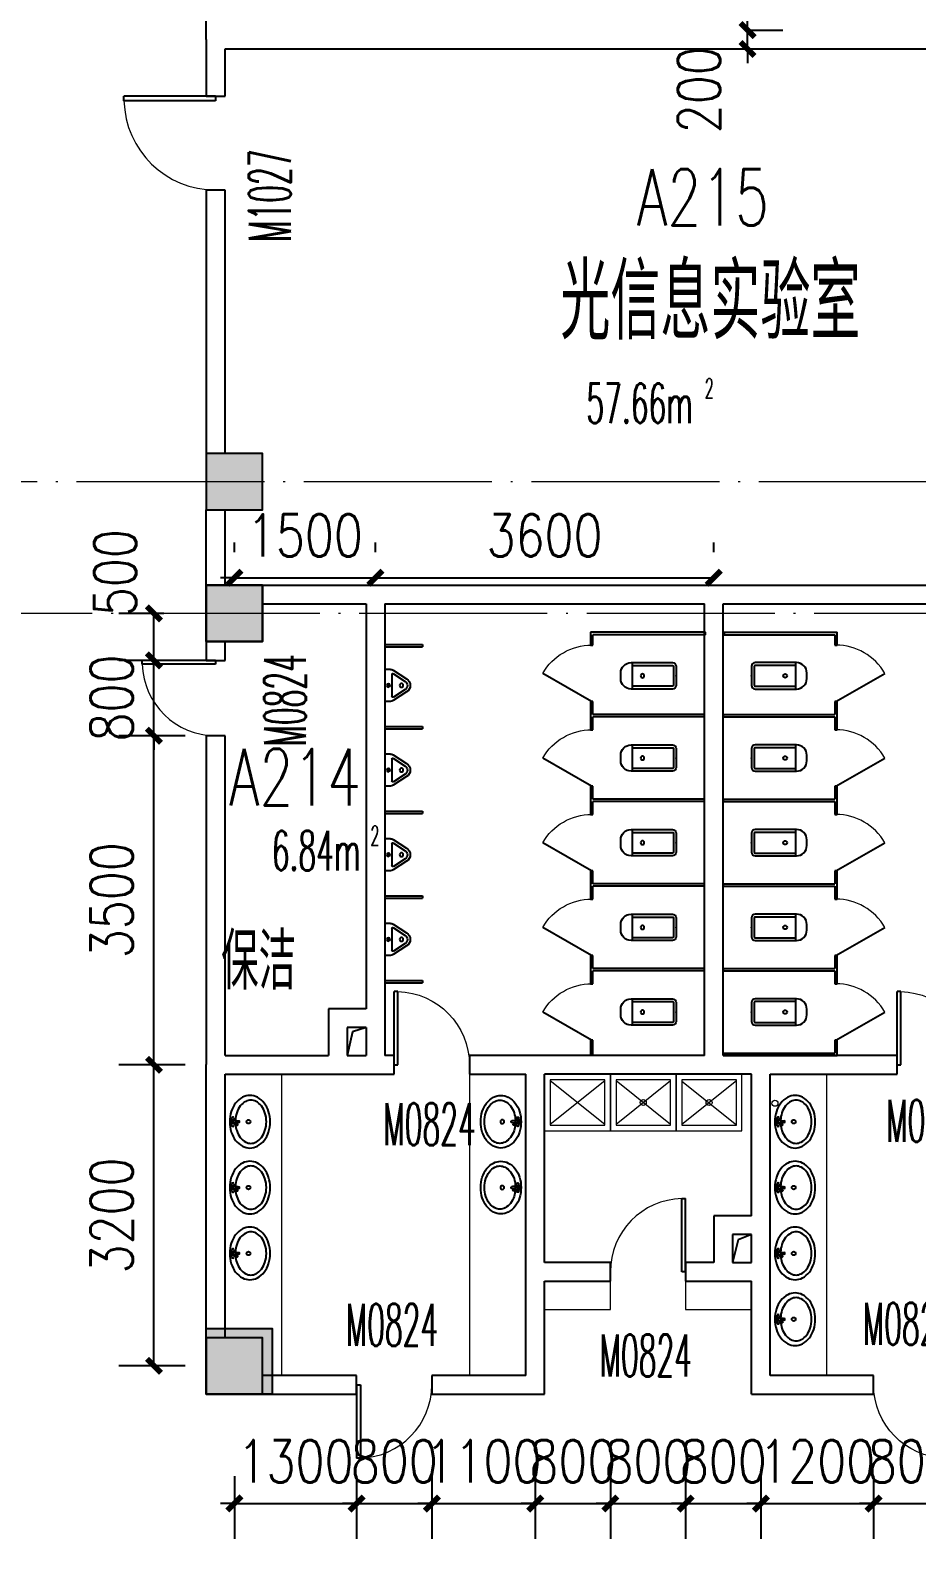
# Model space of a CAD drawing. Extents: x 1417642 to 3570900, y 124798 to 1191112.
# Drawn here: x 1455206 to 1464639, y 532533 to 548571 of the extents above; entities that cross this region are included whole.
import ezdxf

# ---------------------------------------------------------------- set-up
doc = ezdxf.new("R2010")
doc.units = 0
doc.header["$LTSCALE"] = 1000
doc.header["$MEASUREMENT"] = 0
doc.linetypes.add('DOTE', pattern=[2.42, 2, -0.2, 0.02, -0.2])
doc.layers.get('0').update_dxf_attribs({"linetype": 'CONTINUOUS'})
doc.layers.get('Defpoints').update_dxf_attribs({"linetype": 'CONTINUOUS'})
for name, color, linetype in [('colu', 2, 'CONTINUOUS'), ('COLUMN', 9, 'CONTINUOUS'), ('DOTE', 1, 'DOTE'), ('LATRINE', 6, 'CONTINUOUS'), ('LVTRY', 6, 'CONTINUOUS'), ('PUB_DIM', 3, 'CONTINUOUS'), ('PUB_HATCH', 8, 'CONTINUOUS'), ('PUB_TEXT', 40, 'CONTINUOUS'), ('SPACE', 7, 'CONTINUOUS'), ('tiaozheng', 20, 'CONTINUOUS'), ('WALL', 4, 'CONTINUOUS'), ('WINDOW', 2, 'CONTINUOUS'), ('WINDOW_TEXT', 7, 'CONTINUOUS'), ('填充', 252, 'CONTINUOUS'), ('柱填充', 8, 'CONTINUOUS'), ('柱填充 @ 1', 8, 'CONTINUOUS')]:
    doc.layers.add(name, color=color, linetype=linetype)
doc.styles.add('_TCH_SPACE', font='ROMANS', dxfattribs={"width": 0.7, "height": 5, "bigfont": 'Z'})
doc.styles.add('_TCH_WINDOW', font='ROMANS.shx', dxfattribs={"width": 0.7, "height": 400, "bigfont": 'Z.shx'})
doc.styles.add('DIM_FONT', font='SIMPLEX.shx', dxfattribs={"width": 0.8})
doc.styles.add('Z', font='ROMANS', dxfattribs={"width": 0.7, "bigfont": 'Z'})
doc.dimstyles.new('DIMN150', dxfattribs={"dimscale": 1.5, "dimtxt": 300, "dimasz": 100, "dimexe": 250, "dimexo": 300, "dimgap": 150, "dimtad": 1, "dimdec": 0, "dimzin": 0, "dimdsep": 46, "dimtxsty": 'DIM_FONT', "dimblk": 'ARCHTICK', "dimcen": 0.09, "dimdle": 1.5, "dimclrt": 7, "dimazin": 2, "dimtfac": 1, "dimtdec": 0, "dimtix": 1, "dimtmove": 2, "dimatfit": 3, "dimldrblk": 'ARCHTICK', "dimfxl": 1, "dimtolj": 1, "dimtzin": 0, "dimarcsym": 0})

# ---------------------------------------------------------------- blocks, each defined once
blk = doc.blocks.new('5873')
at = {"layer": '柱填充 @ 1', "ltscale": 1000}
for points in [[(1521228, 714085), (1521828, 714085), (1521828, 713485), (1521228, 713485)], [(1521228, 706185), (1521928, 706185), (1521928, 705485), (1521228, 705485)]]:
    blk.add_hatch(color=256, dxfattribs=at).paths.add_polyline_path(points)
at = {"layer": 'colu', "ltscale": 1000}
for points in [[(1521228, 714085), (1521828, 714085), (1521828, 713485), (1521228, 713485)], [(1521228, 706185), (1521928, 706185), (1521928, 705485), (1521228, 705485)]]:
    blk.add_lwpolyline(points, close=True, dxfattribs=at)
blk = doc.blocks.new('896')
at = {"layer": '柱填充'}
h = blk.add_hatch(color=256, dxfattribs=at)
h.paths.add_polyline_path([(1580873, 568265), (1580873, 568965), (1580273, 568965), (1580273, 568265)])
h.paths.add_polyline_path([(1572873, 568265), (1572873, 568965), (1572273, 568965), (1572273, 568265)])
h.paths.add_polyline_path([(1564873, 568265), (1564873, 568965), (1564273, 568965), (1564273, 568265)])
h.paths.add_polyline_path([(1556873, 568265), (1556873, 568965), (1556273, 568965), (1556273, 568265)])
h.paths.add_polyline_path([(1546873, 568265), (1546873, 568965), (1546273, 568965), (1546273, 568265)])
h.paths.add_polyline_path([(1536873, 568265), (1536873, 568965), (1536273, 568965), (1536273, 568265)])
h.paths.add_polyline_path([(1533273, 568265), (1533273, 568965), (1532673, 568965), (1532673, 568265)])
h.paths.add_polyline_path([(1523273, 568365), (1523273, 568965), (1522673, 568965), (1522673, 568365)])
h.paths.add_polyline_path([(1590123, 558965), (1589423, 558965), (1589423, 558365), (1590123, 558365)])
h.paths.add_polyline_path([(1580923, 558365), (1580923, 559065), (1580223, 559065), (1580223, 558365)])
h.paths.add_polyline_path([(1572923, 558365), (1572923, 559065), (1572223, 559065), (1572223, 558365)])
h.paths.add_polyline_path([(1564923, 558365), (1564923, 559065), (1564223, 559065), (1564223, 558365)])
h.paths.add_polyline_path([(1556923, 558365), (1556923, 559065), (1556223, 559065), (1556223, 558365)])
h.paths.add_polyline_path([(1546923, 558365), (1546923, 559065), (1546223, 559065), (1546223, 558365)])
h.paths.add_polyline_path([(1536873, 558365), (1536873, 558965), (1536273, 558965), (1536273, 558365)])
h.paths.add_polyline_path([(1533273, 558365), (1533273, 558965), (1532673, 558965), (1532673, 558365)])
h.paths.add_polyline_path([(1523372, 558965), (1522672, 558965), (1522672, 558365), (1523372, 558365)])
h.paths.add_polyline_path([(1590123, 554765), (1590123, 555365), (1589523, 555365), (1589523, 554765)])
h.paths.add_polyline_path([(1580873, 554765), (1580873, 555365), (1580273, 555365), (1580273, 554765)])
h.paths.add_polyline_path([(1572873, 554765), (1572873, 555365), (1572273, 555365), (1572273, 554765)])
h.paths.add_polyline_path([(1564873, 554765), (1564873, 555365), (1564273, 555365), (1564273, 554765)])
h.paths.add_polyline_path([(1556873, 554765), (1556873, 555365), (1556273, 555365), (1556273, 554765)])
h.paths.add_polyline_path([(1546873, 554765), (1546873, 555365), (1546273, 555365), (1546273, 554765)])
h.paths.add_polyline_path([(1536873, 554765), (1536873, 555365), (1536273, 555365), (1536273, 554765)])
h.paths.add_polyline_path([(1533273, 554765), (1533273, 555365), (1532673, 555365), (1532673, 554765)])
h.paths.add_polyline_path([(1523372, 555365), (1522672, 555365), (1522672, 554765), (1523372, 554765)])
h.paths.add_polyline_path([(1590123, 546765), (1590123, 547365), (1589523, 547365), (1589523, 546765)])
h.paths.add_polyline_path([(1580873, 546765), (1580873, 547365), (1580273, 547365), (1580273, 546765)])
h.paths.add_polyline_path([(1572873, 546765), (1572873, 547365), (1572273, 547365), (1572273, 546765)])
h.paths.add_polyline_path([(1564873, 546765), (1564873, 547365), (1564273, 547365), (1564273, 546765)])
h.paths.add_polyline_path([(1556873, 546765), (1556873, 547365), (1556273, 547365), (1556273, 546765)])
h.paths.add_polyline_path([(1546873, 546715), (1546873, 547415), (1546173, 547415), (1546173, 546715)])
h.paths.add_polyline_path([(1536973, 546715), (1536973, 547415), (1536273, 547415), (1536273, 546715)])
h.paths.add_polyline_path([(1533273, 546715), (1533273, 547415), (1532573, 547415), (1532573, 546715)])
h.paths.add_polyline_path([(1523372, 547365), (1522672, 547365), (1522672, 546765), (1523372, 546765)])
h.paths.add_polyline_path([(1546873, 539365), (1546173, 539365), (1546173, 538765), (1546873, 538765)])
h.paths.add_polyline_path([(1536973, 538715), (1536973, 539415), (1536273, 539415), (1536273, 538715)])
h.paths.add_polyline_path([(1533273, 538715), (1533273, 539415), (1532573, 539415), (1532573, 538715)])
h.paths.add_polyline_path([(1523372, 539365), (1522672, 539365), (1522672, 538765), (1523372, 538765)])
h.paths.add_polyline_path([(1546873, 531365), (1546173, 531365), (1546173, 530765), (1546873, 530765)])
h.paths.add_polyline_path([(1536973, 530715), (1536973, 531415), (1536273, 531415), (1536273, 530715)])
h.paths.add_polyline_path([(1533273, 530715), (1533273, 531415), (1532573, 531415), (1532573, 530715)])
h.paths.add_polyline_path([(1523372, 531365), (1522672, 531365), (1522672, 530765), (1523372, 530765)])
h.paths.add_polyline_path([(1546873, 523365), (1546173, 523365), (1546173, 522765), (1546873, 522765)])
h.paths.add_polyline_path([(1536973, 522715), (1536973, 523415), (1536273, 523415), (1536273, 522715)])
h.paths.add_polyline_path([(1533273, 522715), (1533273, 523415), (1532573, 523415), (1532573, 522715)])
h.paths.add_polyline_path([(1523372, 523365), (1522672, 523365), (1522672, 522765), (1523372, 522765)])
h.paths.add_polyline_path([(1546873, 515365), (1546173, 515365), (1546173, 514765), (1546873, 514765)])
h.paths.add_polyline_path([(1536973, 514715), (1536973, 515415), (1536273, 515415), (1536273, 514715)])
h.paths.add_polyline_path([(1533273, 514715), (1533273, 515415), (1532573, 515415), (1532573, 514715)])
h.paths.add_polyline_path([(1523372, 515365), (1522672, 515365), (1522672, 514765), (1523372, 514765)])
h.paths.add_polyline_path([(1546873, 507365), (1546173, 507365), (1546173, 506765), (1546873, 506765)])
h.paths.add_polyline_path([(1536973, 506715), (1536973, 507415), (1536273, 507415), (1536273, 506715)])
h.paths.add_polyline_path([(1533273, 506715), (1533273, 507415), (1532573, 507415), (1532573, 506715)])
h.paths.add_polyline_path([(1523372, 507365), (1522672, 507365), (1522672, 506765), (1523372, 506765)])
h.paths.add_polyline_path([(1546873, 499365), (1546173, 499365), (1546173, 498765), (1546873, 498765)])
h.paths.add_polyline_path([(1536973, 498715), (1536973, 499415), (1536273, 499415), (1536273, 498715)])
h.paths.add_polyline_path([(1533273, 498715), (1533273, 499415), (1532573, 499415), (1532573, 498715)])
h.paths.add_polyline_path([(1523372, 499365), (1522672, 499365), (1522672, 498765), (1523372, 498765)])
h.paths.add_polyline_path([(1546873, 490765), (1546873, 491365), (1546273, 491365), (1546273, 490765)])
h.paths.add_polyline_path([(1536873, 490765), (1536873, 491365), (1536273, 491365), (1536273, 490765)])
h.paths.add_polyline_path([(1533273, 490765), (1533273, 491365), (1532673, 491365), (1532673, 490765)])
h.paths.add_polyline_path([(1523273, 490765), (1523273, 491365), (1522673, 491365), (1522673, 490765)])
at = {"layer": 'colu'}
blk.add_lwpolyline([(1536873, 490765), (1536873, 491365), (1536273, 491365), (1536273, 490765)], close=True, dxfattribs=at)
blk = doc.blocks.new('_ArchTick')
at = {"color": 0, "linetype": 'ByBlock', "const_width": 0.4}
blk.add_lwpolyline([(-0.5, -0.5), (0.5, 0.5)], dxfattribs=at)
blk = doc.blocks.new('*D2740')
at = {"layer": 'Defpoints', "color": 0}
for p in [(1457379, 533649), (1458679, 533649), (1458679, 532908)]:
    blk.add_point(p, dxfattribs=at)
at = {"layer": 'PUB_DIM', "color": 0, "lineweight": -2}
for p, q in [((1457379, 533199), (1457379, 532533)), ((1458679, 533199), (1458679, 532533)), ((1457379, 532908), (1457229, 532908)), ((1457379, 532908), (1458679, 532908)), ((1458679, 532908), (1458829, 532908))]:
    blk.add_line(p, q, dxfattribs=at)
at = {"layer": 'PUB_DIM', "color": 0, "lineweight": -2, "xscale": 150, "yscale": 150, "zscale": 150}
blk.add_blockref('_ArchTick', (1457379, 532908), dxfattribs=at)
at = {"layer": 'PUB_DIM', "color": 0, "lineweight": -2, "xscale": 150, "yscale": 150, "zscale": 150, "rotation": 180}
blk.add_blockref('_ArchTick', (1458679, 532908), dxfattribs=at)
at = {"layer": 'PUB_DIM', "color": 7, "insert": (1458029, 533358), "char_height": 450, "attachment_point": 5, "style": 'DIM_FONT'}
blk.add_mtext('\\A1;1300', dxfattribs=at)
blk = doc.blocks.new('*D2741')
at = {"layer": 'Defpoints', "color": 0}
for p in [(1458679, 533649), (1459479, 533649), (1459479, 532908)]:
    blk.add_point(p, dxfattribs=at)
at = {"layer": 'PUB_DIM', "color": 0, "lineweight": -2}
for p, q in [((1458679, 533199), (1458679, 532533)), ((1459479, 533199), (1459479, 532533)), ((1458679, 532908), (1458529, 532908)), ((1458679, 532908), (1459479, 532908)), ((1459479, 532908), (1459629, 532908))]:
    blk.add_line(p, q, dxfattribs=at)
at = {"layer": 'PUB_DIM', "color": 0, "lineweight": -2, "xscale": 150, "yscale": 150, "zscale": 150}
blk.add_blockref('_ArchTick', (1458679, 532908), dxfattribs=at)
at = {"layer": 'PUB_DIM', "color": 0, "lineweight": -2, "xscale": 150, "yscale": 150, "zscale": 150, "rotation": 180}
blk.add_blockref('_ArchTick', (1459479, 532908), dxfattribs=at)
at = {"layer": 'PUB_DIM', "color": 7, "insert": (1459079, 533358), "char_height": 450, "attachment_point": 5, "style": 'DIM_FONT'}
blk.add_mtext('\\A1;800', dxfattribs=at)
blk = doc.blocks.new('*D2742')
at = {"layer": 'Defpoints', "color": 0}
for p in [(1459479, 533649), (1460579, 533649), (1460579, 532908)]:
    blk.add_point(p, dxfattribs=at)
at = {"layer": 'PUB_DIM', "color": 0, "lineweight": -2}
for p, q in [((1459479, 533199), (1459479, 532533)), ((1460579, 533199), (1460579, 532533)), ((1459479, 532908), (1459329, 532908)), ((1459479, 532908), (1460579, 532908)), ((1460579, 532908), (1460729, 532908))]:
    blk.add_line(p, q, dxfattribs=at)
at = {"layer": 'PUB_DIM', "color": 0, "lineweight": -2, "xscale": 150, "yscale": 150, "zscale": 150}
blk.add_blockref('_ArchTick', (1459479, 532908), dxfattribs=at)
at = {"layer": 'PUB_DIM', "color": 0, "lineweight": -2, "xscale": 150, "yscale": 150, "zscale": 150, "rotation": 180}
blk.add_blockref('_ArchTick', (1460579, 532908), dxfattribs=at)
at = {"layer": 'PUB_DIM', "color": 7, "insert": (1460029, 533358), "char_height": 450, "attachment_point": 5, "style": 'DIM_FONT'}
blk.add_mtext('\\A1;1100', dxfattribs=at)
blk = doc.blocks.new('*D2743')
at = {"layer": 'Defpoints', "color": 0}
for p in [(1460579, 533649), (1461379, 533649), (1461379, 532908)]:
    blk.add_point(p, dxfattribs=at)
at = {"layer": 'PUB_DIM', "color": 0, "lineweight": -2}
for p, q in [((1460579, 533199), (1460579, 532533)), ((1461379, 533199), (1461379, 532533)), ((1460579, 532908), (1460429, 532908)), ((1460579, 532908), (1461379, 532908)), ((1461379, 532908), (1461529, 532908))]:
    blk.add_line(p, q, dxfattribs=at)
at = {"layer": 'PUB_DIM', "color": 0, "lineweight": -2, "xscale": 150, "yscale": 150, "zscale": 150}
blk.add_blockref('_ArchTick', (1460579, 532908), dxfattribs=at)
at = {"layer": 'PUB_DIM', "color": 0, "lineweight": -2, "xscale": 150, "yscale": 150, "zscale": 150, "rotation": 180}
blk.add_blockref('_ArchTick', (1461379, 532908), dxfattribs=at)
at = {"layer": 'PUB_DIM', "color": 7, "insert": (1460979, 533358), "char_height": 450, "attachment_point": 5, "style": 'DIM_FONT'}
blk.add_mtext('\\A1;800', dxfattribs=at)
blk = doc.blocks.new('*D2744')
at = {"layer": 'Defpoints', "color": 0}
for p in [(1461379, 533649), (1462179, 533649), (1462179, 532908)]:
    blk.add_point(p, dxfattribs=at)
at = {"layer": 'PUB_DIM', "color": 0, "lineweight": -2}
for p, q in [((1461379, 533199), (1461379, 532533)), ((1462179, 533199), (1462179, 532533)), ((1461379, 532908), (1461229, 532908)), ((1461379, 532908), (1462179, 532908)), ((1462179, 532908), (1462329, 532908))]:
    blk.add_line(p, q, dxfattribs=at)
at = {"layer": 'PUB_DIM', "color": 0, "lineweight": -2, "xscale": 150, "yscale": 150, "zscale": 150}
blk.add_blockref('_ArchTick', (1461379, 532908), dxfattribs=at)
at = {"layer": 'PUB_DIM', "color": 0, "lineweight": -2, "xscale": 150, "yscale": 150, "zscale": 150, "rotation": 180}
blk.add_blockref('_ArchTick', (1462179, 532908), dxfattribs=at)
at = {"layer": 'PUB_DIM', "color": 7, "insert": (1461779, 533358), "char_height": 450, "attachment_point": 5, "style": 'DIM_FONT'}
blk.add_mtext('\\A1;800', dxfattribs=at)
blk = doc.blocks.new('*D2745')
at = {"layer": 'Defpoints', "color": 0}
for p in [(1462179, 533649), (1462979, 533649), (1462979, 532908)]:
    blk.add_point(p, dxfattribs=at)
at = {"layer": 'PUB_DIM', "color": 0, "lineweight": -2}
for p, q in [((1462179, 533199), (1462179, 532533)), ((1462979, 533199), (1462979, 532533)), ((1462179, 532908), (1462029, 532908)), ((1462179, 532908), (1462979, 532908)), ((1462979, 532908), (1463129, 532908))]:
    blk.add_line(p, q, dxfattribs=at)
at = {"layer": 'PUB_DIM', "color": 0, "lineweight": -2, "xscale": 150, "yscale": 150, "zscale": 150}
blk.add_blockref('_ArchTick', (1462179, 532908), dxfattribs=at)
at = {"layer": 'PUB_DIM', "color": 0, "lineweight": -2, "xscale": 150, "yscale": 150, "zscale": 150, "rotation": 180}
blk.add_blockref('_ArchTick', (1462979, 532908), dxfattribs=at)
at = {"layer": 'PUB_DIM', "color": 7, "insert": (1462579, 533358), "char_height": 450, "attachment_point": 5, "style": 'DIM_FONT'}
blk.add_mtext('\\A1;800', dxfattribs=at)
blk = doc.blocks.new('*D2746')
at = {"layer": 'Defpoints', "color": 0}
for p in [(1462979, 533649), (1464179, 533649), (1464179, 532908)]:
    blk.add_point(p, dxfattribs=at)
at = {"layer": 'PUB_DIM', "color": 0, "lineweight": -2}
for p, q in [((1462979, 533199), (1462979, 532533)), ((1464179, 533199), (1464179, 532533)), ((1462979, 532908), (1462829, 532908)), ((1462979, 532908), (1464179, 532908)), ((1464179, 532908), (1464329, 532908))]:
    blk.add_line(p, q, dxfattribs=at)
at = {"layer": 'PUB_DIM', "color": 0, "lineweight": -2, "xscale": 150, "yscale": 150, "zscale": 150}
blk.add_blockref('_ArchTick', (1462979, 532908), dxfattribs=at)
at = {"layer": 'PUB_DIM', "color": 0, "lineweight": -2, "xscale": 150, "yscale": 150, "zscale": 150, "rotation": 180}
blk.add_blockref('_ArchTick', (1464179, 532908), dxfattribs=at)
at = {"layer": 'PUB_DIM', "color": 7, "insert": (1463579, 533358), "char_height": 450, "attachment_point": 5, "style": 'DIM_FONT'}
blk.add_mtext('\\A1;1200', dxfattribs=at)
blk = doc.blocks.new('*D2747')
at = {"layer": 'Defpoints', "color": 0}
for p in [(1464179, 533649), (1464979, 533649), (1464979, 532908)]:
    blk.add_point(p, dxfattribs=at)
at = {"layer": 'PUB_DIM', "color": 0, "lineweight": -2}
for p, q in [((1464179, 533199), (1464179, 532533)), ((1464979, 533199), (1464979, 532533)), ((1464179, 532908), (1464029, 532908)), ((1464179, 532908), (1464979, 532908)), ((1464979, 532908), (1465129, 532908))]:
    blk.add_line(p, q, dxfattribs=at)
at = {"layer": 'PUB_DIM', "color": 0, "lineweight": -2, "xscale": 150, "yscale": 150, "zscale": 150}
blk.add_blockref('_ArchTick', (1464179, 532908), dxfattribs=at)
at = {"layer": 'PUB_DIM', "color": 0, "lineweight": -2, "xscale": 150, "yscale": 150, "zscale": 150, "rotation": 180}
blk.add_blockref('_ArchTick', (1464979, 532908), dxfattribs=at)
at = {"layer": 'PUB_DIM', "color": 7, "insert": (1464579, 533358), "char_height": 450, "attachment_point": 5, "style": 'DIM_FONT'}
blk.add_mtext('\\A1;800', dxfattribs=at)
blk = doc.blocks.new('*D2754')
at = {"layer": 'Defpoints', "color": 0}
for p in [(1456523, 541871), (1457079, 541871), (1457079, 541071)]:
    blk.add_point(p, dxfattribs=at)
at = {"layer": 'PUB_DIM', "color": 0, "lineweight": -2}
for p, q in [((1456523, 541871), (1456523, 542021)), ((1456629, 541871), (1456148, 541871)), ((1456523, 541071), (1456523, 541871)), ((1456629, 541071), (1456148, 541071)), ((1456523, 541071), (1456523, 540921))]:
    blk.add_line(p, q, dxfattribs=at)
at = {"layer": 'PUB_DIM', "color": 0, "lineweight": -2, "xscale": 150, "yscale": 150, "zscale": 150}
for p, rotation in [((1456523, 541871), 270), ((1456523, 541071), 90)]:
    blk.add_blockref('_ArchTick', p, dxfattribs=dict(at, rotation=rotation))
at = {"layer": 'PUB_DIM', "color": 7, "insert": (1456073, 541471), "char_height": 450, "attachment_point": 5, "rotation": 90, "style": 'DIM_FONT'}
blk.add_mtext('\\A1;800', dxfattribs=at)
blk = doc.blocks.new('*D2755')
at = {"layer": 'Defpoints', "color": 0}
for p in [(1456523, 542371), (1457079, 542371), (1457079, 541871)]:
    blk.add_point(p, dxfattribs=at)
at = {"layer": 'PUB_DIM', "color": 0, "lineweight": -2}
for p, q in [((1456629, 542371), (1456148, 542371)), ((1456523, 541868), (1456523, 542373)), ((1456629, 541871), (1456148, 541871))]:
    blk.add_line(p, q, dxfattribs=at)
at = {"layer": 'PUB_DIM', "color": 0, "lineweight": -2, "xscale": 150, "yscale": 150, "zscale": 150}
for p, rotation in [((1456523, 542371), 90), ((1456523, 541871), 270)]:
    blk.add_blockref('_ArchTick', p, dxfattribs=dict(at, rotation=rotation))
at = {"layer": 'PUB_DIM', "color": 7, "insert": (1456110, 542804), "char_height": 450, "attachment_point": 5, "rotation": 90, "style": 'DIM_FONT'}
blk.add_mtext('\\A1;500', dxfattribs=at)
blk = doc.blocks.new('*D2756')
at = {"layer": 'Defpoints', "color": 0}
for p in [(1456523, 537571), (1457304, 537571), (1457304, 534371)]:
    blk.add_point(p, dxfattribs=at)
at = {"layer": 'PUB_DIM', "color": 0, "lineweight": -2}
for p, q in [((1456854, 537571), (1456148, 537571)), ((1456523, 534369), (1456523, 537573)), ((1456854, 534371), (1456148, 534371))]:
    blk.add_line(p, q, dxfattribs=at)
at = {"layer": 'PUB_DIM', "color": 0, "lineweight": -2, "xscale": 150, "yscale": 150, "zscale": 150}
for p, rotation in [((1456523, 537571), 90), ((1456523, 534371), 270)]:
    blk.add_blockref('_ArchTick', p, dxfattribs=dict(at, rotation=rotation))
at = {"layer": 'PUB_DIM', "color": 7, "insert": (1456073, 535971), "char_height": 450, "attachment_point": 5, "rotation": 90, "style": 'DIM_FONT'}
blk.add_mtext('\\A1;3200', dxfattribs=at)
blk = doc.blocks.new('*D2757')
at = {"layer": 'Defpoints', "color": 0}
for p in [(1456523, 541071), (1457304, 541071), (1457304, 537571)]:
    blk.add_point(p, dxfattribs=at)
at = {"layer": 'PUB_DIM', "color": 0, "lineweight": -2}
for p, q in [((1456854, 541071), (1456148, 541071)), ((1456523, 537569), (1456523, 541073)), ((1456854, 537571), (1456148, 537571))]:
    blk.add_line(p, q, dxfattribs=at)
at = {"layer": 'PUB_DIM', "color": 0, "lineweight": -2, "xscale": 150, "yscale": 150, "zscale": 150}
for p, rotation in [((1456523, 541071), 90), ((1456523, 537571), 270)]:
    blk.add_blockref('_ArchTick', p, dxfattribs=dict(at, rotation=rotation))
at = {"layer": 'PUB_DIM', "color": 7, "insert": (1456073, 539321), "char_height": 450, "attachment_point": 5, "rotation": 90, "style": 'DIM_FONT'}
blk.add_mtext('\\A1;3500', dxfattribs=at)
blk = doc.blocks.new('*D3048')
at = {"layer": 'Defpoints', "color": 0}
for p in [(1462379, 548571), (1462838, 548571), (1462379, 548371)]:
    blk.add_point(p, dxfattribs=at)
at = {"layer": 'PUB_DIM', "color": 0, "lineweight": -2}
for p, q in [((1462838, 548571), (1462838, 548721)), ((1462829, 548571), (1463213, 548571)), ((1462838, 548371), (1462838, 548571)), ((1462829, 548371), (1463213, 548371)), ((1462838, 548371), (1462838, 548221))]:
    blk.add_line(p, q, dxfattribs=at)
at = {"layer": 'PUB_DIM', "color": 0, "lineweight": -2, "xscale": 150, "yscale": 150, "zscale": 150}
for p, rotation in [((1462838, 548571), 270), ((1462838, 548371), 90)]:
    blk.add_blockref('_ArchTick', p, dxfattribs=dict(at, rotation=rotation))
at = {"layer": 'PUB_DIM', "color": 7, "insert": (1462320, 547937), "char_height": 450, "attachment_point": 5, "rotation": 90, "style": 'DIM_FONT'}
blk.add_mtext('\\A1;200', dxfattribs=at)
blk = doc.blocks.new('*D3057')
at = {"layer": 'Defpoints', "color": 0}
for p in [(1462479, 542749), (1458879, 542571), (1462479, 542571)]:
    blk.add_point(p, dxfattribs=at)
at = {"layer": 'PUB_DIM', "color": 0, "lineweight": -2}
for p, q in [((1458879, 543021), (1458879, 543124)), ((1462479, 543021), (1462479, 543124)), ((1458876, 542749), (1462481, 542749))]:
    blk.add_line(p, q, dxfattribs=at)
at = {"layer": 'PUB_DIM', "color": 0, "lineweight": -2, "xscale": 150, "yscale": 150, "zscale": 150, "rotation": 180}
blk.add_blockref('_ArchTick', (1458879, 542749), dxfattribs=at)
at = {"layer": 'PUB_DIM', "color": 0, "lineweight": -2, "xscale": 150, "yscale": 150, "zscale": 150}
blk.add_blockref('_ArchTick', (1462479, 542749), dxfattribs=at)
at = {"layer": 'PUB_DIM', "color": 7, "insert": (1460679, 543199), "char_height": 450, "attachment_point": 5, "style": 'DIM_FONT'}
blk.add_mtext('\\A1;3600', dxfattribs=at)
blk = doc.blocks.new('*D3058')
at = {"layer": 'Defpoints', "color": 0}
for p in [(1458879, 542749), (1457379, 542571), (1458879, 542571)]:
    blk.add_point(p, dxfattribs=at)
at = {"layer": 'PUB_DIM', "color": 0, "lineweight": -2}
for p, q in [((1457379, 543021), (1457379, 543124)), ((1458879, 543021), (1458879, 543124)), ((1457379, 542749), (1457229, 542749)), ((1457379, 542749), (1458879, 542749)), ((1458879, 542749), (1459029, 542749))]:
    blk.add_line(p, q, dxfattribs=at)
at = {"layer": 'PUB_DIM', "color": 0, "lineweight": -2, "xscale": 150, "yscale": 150, "zscale": 150}
blk.add_blockref('_ArchTick', (1457379, 542749), dxfattribs=at)
at = {"layer": 'PUB_DIM', "color": 0, "lineweight": -2, "xscale": 150, "yscale": 150, "zscale": 150, "rotation": 180}
blk.add_blockref('_ArchTick', (1458879, 542749), dxfattribs=at)
at = {"layer": 'PUB_DIM', "color": 7, "insert": (1458129, 543199), "char_height": 450, "attachment_point": 5, "style": 'DIM_FONT'}
blk.add_mtext('\\A1;1500', dxfattribs=at)
blk = doc.blocks.new('_FZH')
blk.add_lwpolyline([(-0.5, -0.5), (0.5, -0.5), (0.5, 0.5), (-0.5, 0.5)], close=True)
at = {"layer": 'PUB_HATCH'}
blk.add_solid([(-0.5, -0.5), (0.5, -0.5), (-0.5, 0.5), (0.5, 0.5)], dxfattribs=at)
blk = doc.blocks.new('$DorLib2D$00000001')
for p, q in [((0.45, 0.975), (0.5, 0.975)), ((0.45, 0), (0.45, 0.975)), ((0.5, 0), (0.5, 0.975)), ((0.5, 0), (0.45, 0))]:
    blk.add_line(p, q)
at = {"lineweight": 13}
blk.add_arc((0.475, 0), 0.975, 91.4693, 180, dxfattribs=at)
blk = doc.blocks.new('$lvtry$00000200')
for p, q in [((-140, -40, 0), (-140, -480, 0)), ((-110, -40, 0), (-110, -470, 0)), ((100, 0, 0), (-100, 0, 0)), ((100, -30, 0), (-100, -30, 0)), ((110, -470, 0), (110, -40, 0)), ((140, -480, 0), (140, -40, 0)), ((140, -470, 0), (-140, -470, 0)), ((-30, -590, 0), (30, -590, 0))]:
    blk.add_line(p, q)
blk.add_circle((0, -359, 0), 20)
for centre, radius, start, end in [((-100, -40, 0), 40, 90, 180), ((-100, -40, 0), 10, 90, 180), ((100, -40, 0), 40, 0, 90), ((100, -40, 0), 10, 0, 90), ((-30, -480, 0), 110, 180, 270), ((30, -480, 0), 110, 270, 0)]:
    blk.add_arc(centre, radius, start, end)
blk.add_point((0, 0))
blk = doc.blocks.new('$TCHSYS$APDOOR2D')
blk.add_line((0.5, 0), (0, 0.866))
at = {"lineweight": 13}
blk.add_arc((0.5, 0), 1, 120, 180, dxfattribs=at)
blk = doc.blocks.new('$lvtry$00000219')
for p, q in [((-170, 0, 0), (170, 0, 0)), ((-170, -61, 0), (-170, 0, 0)), ((170, -61, 0), (170, 0, 0)), ((-162, -88, 0), (-69, -231, 0)), ((-124, -91, 0), (-43, -216, 0)), ((-116, -76, 0), (116, -76, 0)), ((43, -216, 0), (124, -91, 0)), ((69, -231, 0), (162, -88, 0))]:
    blk.add_line(p, q)
for centre, radius in [((0, -177, 0), 20), ((0, -38, 0), 17.7)]:
    blk.add_circle(centre, radius)
for centre, radius, start, end in [((-120, -61, 0), 50, 180, 213.0863), ((-116, -86, 0), 10, 90, 213.0863), ((116, -86, 0), 10, 326.9137, 90), ((120, -61, 0), 50, 326.9137, 0), ((0, -191, 0), 80, 210, 330), ((0, -191, 0), 50, 210, 330)]:
    blk.add_arc(centre, radius, start, end)
blk.add_point((0, -38, 0))
blk = doc.blocks.new('$lvtry$00000193')
for p, q in [((-17, -43, 0), (-17, -33, 0)), ((17, -43, 0), (17, -33, 0))]:
    blk.add_line(p, q)
at = {"elevation": 0}
blk.add_lwpolyline([(280, -215, 0.12431), (260, -136, 0.105707), (198, -63, 0.086941), (110, -17, 0.077137), (0, 0, 0.077137), (-110, -17, 0.086941), (-198, -63, 0.105707), (-260, -136, 0.12431), (-280, -215, 0.12431), (-260, -294, 0.105707), (-198, -367, 0.086941), (-110, -413, 0.077137), (0, -430, 0.077137), (110, -413, 0.086941), (198, -367, 0.105707), (260, -294, 0.12431)], format="xyb", close=True, dxfattribs=at)
blk.add_lwpolyline([(-25, -61, 0.056876), (-95, -75, 0.086941), (-168, -113, 0.105707), (-216, -170, 0.12431), (-230, -225, 0.12431), (-216, -280, 0.105707), (-168, -337, 0.086941), (-95, -375, 0.077137), (0, -390, 0.077137), (95, -375, 0.086941), (168, -337, 0.105707), (216, -280, 0.12431), (230, -225, 0.12431), (216, -170, 0.105707), (168, -113, 0.086941), (95, -75, 0.06676), (13, -60, 0.06676)], format="xyb", dxfattribs=at)
for centre, radius in [((0, -43, 0), 16.7), ((0, -200, 0), 20)]:
    blk.add_circle(centre, radius)
for centre, radius, start, end in [((-40, -34, 0), 10.1, 106.6096, 258.1648), ((-64, 234, 0), 259, 274.7069, 282.3732), ((-75, -213, 0), 173, 71.36, 79.1873), ((-29, -80, 0), 6.77, 155.344, 308.3224), ((-171, 19, 0), 166, 324.8411, 338.1337), ((-171, 19, 0), 170, 324.8411, 331.3523), ((-29, -80, 0), 3.37, 155.344, 308.3224), ((100, -194, 0), 170, 132.3141, 138.8253), ((100, -194, 0), 166, 125.5327, 138.8253), ((-12, -58, 0), 10.6, 201.8924, 261.774), ((0, -33, 0), 16.7, 0, 180), ((-381, -115, 0), 372, 2.3982, 6.7627), ((0, -96, 0), 9.9, 201.7837, 338.2163), ((64, 234, 0), 259, 257.6268, 265.2931), ((381, -115, 0), 372, 170.1008, 177.6018), ((75, -213, 0), 173, 100.8127, 110.4191), ((40, -34, 0), 10.1, 281.8352, 73.3904)]:
    blk.add_arc(centre, radius, start, end)
blk.add_point((0, -33, 0))

msp = doc.modelspace()

# ---------------------------------------------------------------- linework, layer by layer
at = {"layer": 'DOTE', "lineweight": 0, "elevation": 0}
for points in [[(1467378.7, 543770.9), (1432052.3, 543770.9)], [(1596227.1, 542370.9), (1431752.3, 542370.9)]]:
    msp.add_lwpolyline(points, dxfattribs=at)
at = {"layer": 'LATRINE'}
for p, q in [((1462390.1, 542169.6), (1461166.2, 542169.6)), ((1461166.2, 542169.6), (1461166.2, 542033.3)), ((1462390.1, 542144.6), (1461191.2, 542144.6)), ((1461191.2, 542033.3), (1461191.2, 542144.6)), ((1462390.1, 542144.6), (1462390.1, 542169.6)), ((1462590.1, 542169.6), (1463791.2, 542169.6)), ((1462590.1, 542169.6), (1462590.1, 542144.6)), ((1462590.1, 542144.6), (1463766.2, 542144.6)), ((1463766.2, 542144.6), (1463766.2, 542033.3)), ((1463791.2, 542033.3), (1463791.2, 542169.6)), ((1458978.7, 542041.7), (1459378.7, 542041.7)), ((1458978.7, 542041.7), (1458978.7, 542016.7)), ((1458978.7, 542016.7), (1459378.7, 542016.7)), ((1459378.7, 542041.7), (1459378.7, 542016.7)), ((1461166.2, 542033.3), (1461191.2, 542033.3)), ((1463766.2, 542033.3), (1463791.2, 542033.3)), ((1461191.2, 541433.3), (1461166.2, 541433.3)), ((1461166.2, 541433.3), (1461166.2, 541286.3)), ((1461191.2, 541295.8), (1461191.2, 541433.3)), ((1462378.7, 541295.8), (1461191.2, 541295.8)), ((1462378.7, 541270.8), (1462378.7, 541295.8)), ((1462578.7, 541295.8), (1463766.2, 541295.8)), ((1462578.7, 541295.8), (1462578.7, 541270.8)), ((1463791.2, 541433.3), (1463766.2, 541433.3)), ((1463766.2, 541433.3), (1463766.2, 541295.8)), ((1463791.2, 541286.3), (1463791.2, 541433.3)), ((1458978.7, 541167.9), (1459378.7, 541167.9)), ((1458978.7, 541167.9), (1458978.7, 541142.9)), ((1458978.7, 541142.9), (1459378.7, 541142.9)), ((1459378.7, 541167.9), (1459378.7, 541142.9)), ((1461166.2, 541283.3), (1461166.2, 541133.3)), ((1461166.2, 541133.3), (1461191.2, 541133.3)), ((1462378.7, 541270.8), (1461191.2, 541270.8)), ((1461191.2, 541133.3), (1461191.2, 541270.8)), ((1462578.7, 541270.8), (1463766.2, 541270.8)), ((1463766.2, 541270.8), (1463766.2, 541133.3)), ((1463766.2, 541133.3), (1463791.2, 541133.3)), ((1463791.2, 541133.3), (1463791.2, 541283.3)), ((1461191.2, 540533.3), (1461166.2, 540533.3)), ((1461166.2, 540533.3), (1461166.2, 540383.3)), ((1461191.2, 540395.8), (1461191.2, 540533.3)), ((1463791.2, 540533.3), (1463766.2, 540533.3)), ((1463766.2, 540533.3), (1463766.2, 540395.8)), ((1463791.2, 540383.3), (1463791.2, 540533.3)), ((1461166.2, 540383.3), (1461166.2, 540233.3)), ((1462378.7, 540395.8), (1461191.2, 540395.8)), ((1462378.7, 540370.8), (1461191.2, 540370.8)), ((1461191.2, 540233.3), (1461191.2, 540370.8)), ((1462378.7, 540370.8), (1462378.7, 540395.8)), ((1462578.7, 540395.8), (1463766.2, 540395.8)), ((1462578.7, 540395.8), (1462578.7, 540370.8)), ((1462578.7, 540370.8), (1463766.2, 540370.8)), ((1463766.2, 540370.8), (1463766.2, 540233.3)), ((1463791.2, 540233.3), (1463791.2, 540383.3)), ((1458978.7, 540267.9), (1459378.7, 540267.9)), ((1458978.7, 540267.9), (1458978.7, 540242.9)), ((1458978.7, 540242.9), (1459378.7, 540242.9)), ((1459378.7, 540267.9), (1459378.7, 540242.9)), ((1461166.2, 540233.3), (1461191.2, 540233.3)), ((1463766.2, 540233.3), (1463791.2, 540233.3)), ((1461191.2, 539633.3), (1461166.2, 539633.3)), ((1461166.2, 539633.3), (1461166.2, 539483.3)), ((1461191.2, 539495.8), (1461191.2, 539633.3)), ((1463791.2, 539633.3), (1463766.2, 539633.3)), ((1463766.2, 539633.3), (1463766.2, 539495.8)), ((1463791.2, 539483.3), (1463791.2, 539633.3)), ((1458978.7, 539367.9), (1459378.7, 539367.9)), ((1458978.7, 539367.9), (1458978.7, 539342.9)), ((1459378.7, 539367.9), (1459378.7, 539342.9)), ((1461166.2, 539483.3), (1461166.2, 539333.3)), ((1462378.7, 539495.8), (1461191.2, 539495.8)), ((1462378.7, 539470.8), (1461191.2, 539470.8)), ((1461191.2, 539333.3), (1461191.2, 539470.8)), ((1462378.7, 539470.8), (1462378.7, 539495.8)), ((1462578.7, 539495.8), (1463766.2, 539495.8)), ((1462578.7, 539495.8), (1462578.7, 539470.8)), ((1462578.7, 539470.8), (1463766.2, 539470.8)), ((1463766.2, 539470.8), (1463766.2, 539333.3)), ((1463791.2, 539333.3), (1463791.2, 539483.3)), ((1458978.7, 539342.9), (1459378.7, 539342.9)), ((1461166.2, 539333.3), (1461191.2, 539333.3)), ((1463766.2, 539333.3), (1463791.2, 539333.3)), ((1461191.2, 538733.3), (1461166.2, 538733.3)), ((1461166.2, 538733.3), (1461166.2, 538583.3)), ((1461191.2, 538595.8), (1461191.2, 538733.3)), ((1463791.2, 538733.3), (1463766.2, 538733.3)), ((1463766.2, 538733.3), (1463766.2, 538595.8)), ((1463791.2, 538583.3), (1463791.2, 538733.3)), ((1461166.2, 538583.3), (1461166.2, 538433.3)), ((1462378.7, 538595.8), (1461191.2, 538595.8)), ((1462378.7, 538570.8), (1461191.2, 538570.8)), ((1461191.2, 538433.3), (1461191.2, 538570.8)), ((1462378.7, 538570.8), (1462378.7, 538595.8)), ((1462578.7, 538595.8), (1463766.2, 538595.8)), ((1462578.7, 538595.8), (1462578.7, 538570.8)), ((1462578.7, 538570.8), (1463766.2, 538570.8)), ((1463766.2, 538570.8), (1463766.2, 538433.3)), ((1463791.2, 538433.3), (1463791.2, 538583.3)), ((1458978.7, 538467.9), (1459378.7, 538467.9)), ((1458978.7, 538467.9), (1458978.7, 538442.9)), ((1458978.7, 538442.9), (1459378.7, 538442.9)), ((1459378.7, 538467.9), (1459378.7, 538442.9)), ((1461166.2, 538433.3), (1461191.2, 538433.3)), ((1463766.2, 538433.3), (1463791.2, 538433.3)), ((1461191.2, 537833.3), (1461166.2, 537833.3)), ((1461166.2, 537833.3), (1461166.2, 537683.3)), ((1461191.2, 537683.3), (1461191.2, 537833.3)), ((1463791.2, 537833.3), (1463766.2, 537833.3)), ((1463766.2, 537833.3), (1463766.2, 537695.8)), ((1463791.2, 537670.8), (1463791.2, 537833.3)), ((1461166.2, 537683.3), (1461191.2, 537683.3)), ((1462578.7, 537695.8), (1463766.2, 537695.8)), ((1462578.7, 537695.8), (1462578.7, 537670.8)), ((1462578.7, 537670.8), (1463791.2, 537670.8))]:
    msp.add_line(p, q, dxfattribs=at)
at = {"layer": 'LATRINE', "lineweight": 0, "elevation": 0}
for points in [[(1457878.7, 537470.8), (1457878.7, 534267.9)], [(1459878.7, 537470.8), (1459878.7, 534267.9)], [(1463678.7, 537470.8), (1463678.7, 534267.9)]]:
    msp.add_lwpolyline(points, dxfattribs=at)
at = {"layer": 'LVTRY', "lineweight": 0}
for p, q in [((1461318.7, 536939.2, 0), (1460738.7, 537402.8, 0)), ((1461318.7, 537402.8, 0), (1460738.7, 536939.2, 0)), ((1462018.7, 536939.2, 0), (1461438.7, 537402.8, 0)), ((1462018.7, 537402.8, 0), (1461438.7, 536939.2, 0)), ((1462718.7, 537402.8, 0), (1462138.7, 536939.2, 0)), ((1462718.7, 536931.1, 0), (1462138.7, 537394.8, 0))]:
    msp.add_line(p, q, dxfattribs=at)
at = {"layer": 'LVTRY', "lineweight": 0, "elevation": 0}
for points in [[(1460678.7, 536871.1), (1461378.7, 536871.1), (1461378.7, 537470.8), (1460678.7, 537470.8)], [(1461378.7, 536871.1), (1462078.7, 536871.1), (1462078.7, 537470.8), (1461378.7, 537470.8)], [(1462078.7, 536871.1), (1462778.7, 536871.1), (1462778.7, 537470.8), (1462078.7, 537470.8)], [(1460738.7, 536931.1), (1461318.7, 536931.1), (1461318.7, 537410.8), (1460738.7, 537410.8)], [(1461438.7, 536931.1), (1462018.7, 536931.1), (1462018.7, 537410.8), (1461438.7, 537410.8)], [(1462138.7, 536931.1), (1462718.7, 536931.1), (1462718.7, 537410.8), (1462138.7, 537410.8)], [(1461378.7, 535270.8), (1460678.7, 535270.8), (1460678.7, 534971.1), (1461378.7, 534971.1)], [(1462878.7, 535270.8), (1462178.7, 535270.8), (1462178.7, 534971.1), (1462878.7, 534971.1)]]:
    msp.add_lwpolyline(points, close=True, dxfattribs=at)
at = {"layer": 'LVTRY', "lineweight": 0}
for centre in [(1461728.7, 537171, 0), (1462428.7, 537171, 0), (1463128.7, 537162.9, 0)]:
    msp.add_circle(centre, 32.1, dxfattribs=at)
at = {"layer": 'tiaozheng', "color": 2}
for p, q in [((1458636.7, 537922.7, 0), (1458578.7, 537670.8, 0)), ((1458778.7, 537967.9, 0), (1458636.7, 537922.7, 0)), ((1462738.8, 535710.6, 0), (1462678.7, 535470.8, 0)), ((1462878.7, 535767.9, 0), (1462738.8, 535710.6, 0))]:
    msp.add_line(p, q, dxfattribs=at)
at = {"layer": 'WALL'}
for p, q in [((1457078.7, 548470.9), (1457078.7, 551470.9)), ((1457078.7, 548470.9), (1457078.7, 547870.9)), ((1457278.7, 548370.9), (1467478.7, 548370.9)), ((1457278.7, 547870.9), (1457278.7, 548370.9)), ((1457078.7, 547870.9), (1457278.7, 547870.9)), ((1457278.7, 546870.9), (1457078.7, 546870.9)), ((1457078.7, 546870.9), (1457078.7, 544070.9)), ((1457278.7, 544070.9), (1457278.7, 546870.9)), ((1457078.7, 542670.9), (1457078.7, 543470.9)), ((1457278.7, 542670.9), (1457278.7, 543470.9)), ((1457678.7, 542670.9), (1458878.7, 542670.9)), ((1458878.7, 542670.9), (1462478.7, 542670.9)), ((1462478.7, 542670.9), (1467078.7, 542670.9)), ((1457678.7, 542470.9), (1458778.7, 542470.9)), ((1458778.7, 542470.9), (1458778.7, 538167.9)), ((1458978.7, 542470.9), (1458978.7, 538067.9)), ((1458978.7, 542470.9), (1462378.7, 542470.9)), ((1462378.7, 537670.8), (1462378.7, 542470.9)), ((1462578.7, 537670.8), (1462578.7, 542470.9)), ((1462578.7, 542470.9), (1467078.7, 542470.9)), ((1457078.7, 542070.9), (1457078.7, 541870.6)), ((1457278.7, 541870.6), (1457278.7, 542070.9)), ((1457078.7, 541870.6), (1457278.7, 541870.6)), ((1457278.7, 541070.6), (1457078.7, 541070.6)), ((1457078.7, 541070.6), (1457078.7, 537573.8)), ((1457278.7, 537670.8), (1457278.7, 541070.6)), ((1458778.7, 538167.9), (1458378.7, 538167.9)), ((1458378.7, 538167.9), (1458378.7, 537670.8)), ((1458778.7, 537967.9), (1458578.7, 537967.9)), ((1458578.7, 537967.9), (1458578.7, 537670.8)), ((1458778.7, 537967.9), (1458778.7, 537670.8)), ((1458978.7, 538067.9), (1458978.7, 537670.8)), ((1457278.7, 537670.8), (1458378.7, 537670.8)), ((1458578.7, 537670.8), (1458778.7, 537670.8)), ((1459078.7, 537670.8), (1458978.7, 537670.8)), ((1459078.7, 537470.8), (1459078.7, 537670.8)), ((1460578.7, 537670.8), (1459878.7, 537670.8)), ((1459878.7, 537670.8), (1459878.7, 537470.8)), ((1462378.7, 537670.8), (1460578.7, 537670.8)), ((1462978.7, 537670.8), (1462578.7, 537670.8)), ((1464428.7, 537670.8), (1462978.7, 537670.8)), ((1464428.7, 537470.8), (1464428.7, 537670.8)), ((1457078.7, 534670.9), (1457078.7, 537573.8)), ((1457278.7, 537470.8), (1458478.7, 537470.8)), ((1457278.7, 534670.9), (1457278.7, 537470.8)), ((1458478.7, 537470.8), (1458878.7, 537470.8)), ((1458878.7, 537470.8), (1459078.7, 537470.8)), ((1459878.7, 537470.8), (1460478.7, 537470.8)), ((1460478.7, 535370.8), (1460478.7, 537470.8)), ((1460678.7, 535470.8), (1460678.7, 537470.8)), ((1462478.7, 537470.8), (1460678.7, 537470.8)), ((1462878.7, 537470.8), (1462478.7, 537470.8)), ((1462878.7, 535967.9), (1462878.7, 537470.8)), ((1463078.7, 535867.9), (1463078.7, 537470.8)), ((1463078.7, 537470.8), (1464428.7, 537470.8)), ((1462878.7, 535967.9), (1462478.7, 535967.9)), ((1462478.7, 535967.9), (1462478.7, 535470.8)), ((1463078.7, 535370.8), (1463078.7, 535867.9)), ((1462878.7, 535767.9), (1462678.7, 535767.9)), ((1462678.7, 535767.9), (1462678.7, 535470.8)), ((1462878.7, 535470.8), (1462878.7, 535767.9)), ((1460478.7, 534270.9), (1460478.7, 535370.8)), ((1461378.7, 535470.8), (1460678.7, 535470.8)), ((1461378.7, 535270.8), (1461378.7, 535470.8)), ((1462478.7, 535470.8), (1462178.7, 535470.8)), ((1462178.7, 535470.8), (1462178.7, 535270.8)), ((1462678.7, 535470.8), (1462878.7, 535470.8)), ((1463078.7, 534270.9), (1463078.7, 535370.8)), ((1460678.7, 534070.9), (1460678.7, 535270.8)), ((1460678.7, 535270.8), (1461378.7, 535270.8)), ((1462178.7, 535270.8), (1462578.7, 535270.8)), ((1462578.7, 535270.8), (1462878.7, 535270.8)), ((1462878.7, 534070.9), (1462878.7, 535270.8)), ((1458678.7, 534270.9), (1457678.7, 534270.9)), ((1458678.7, 534070.9), (1458678.7, 534270.9)), ((1460478.7, 534270.9), (1459478.7, 534270.9)), ((1459478.7, 534270.9), (1459478.7, 534070.9)), ((1464178.7, 534270.9), (1463078.7, 534270.9)), ((1464178.7, 534070.9), (1464178.7, 534270.9)), ((1457678.7, 534070.9), (1458678.7, 534070.9)), ((1459478.7, 534070.9), (1460678.7, 534070.9)), ((1462878.7, 534070.9), (1464178.7, 534070.9))]:
    msp.add_line(p, q, dxfattribs=at)

# ---------------------------------------------------------------- block references
at = {"layer": 'COLUMN', "lineweight": 0, "xscale": 600, "yscale": 600, "zscale": 600}
for p in [(1457378.7, 543770.9, 0), (1457378.7, 542370.9, 0), (1457378.7, 534370.9, 0)]:
    msp.add_blockref('_FZH', p, dxfattribs=at)
at = {"layer": 'LATRINE', "lineweight": 0, "xscale": 600, "zscale": 25, "rotation": 270}
for p, yscale in [((1461178.7, 541733.3), -600), ((1463778.7, 541733.3), 600), ((1461178.7, 540833.3), -600), ((1463778.7, 540833.3), 600), ((1461178.7, 539933.3), -600), ((1463778.7, 539933.3), 600), ((1461178.7, 539033.3), -600), ((1463778.7, 539033.3), 600), ((1461178.7, 538133.3), -600), ((1463778.7, 538133.3), 600)]:
    msp.add_blockref('$TCHSYS$APDOOR2D', p, dxfattribs=dict(at, yscale=yscale))
at = {"layer": 'LVTRY', "lineweight": 0, "yscale": -0.9999999999999998}
for name, p, rotation in [('$lvtry$00000219', (1458978.7, 541605.4, 0), 270), ('$lvtry$00000200', (1462078.7, 541707.1, 0), 90.00000000000001), ('$lvtry$00000200', (1462078.7, 540833.3, 0), 90.00000000000001), ('$lvtry$00000219', (1458978.7, 540705.4, 0), 270), ('$lvtry$00000200', (1462078.7, 539933.3, 0), 90.00000000000001), ('$lvtry$00000219', (1458978.7, 539805.4, 0), 270), ('$lvtry$00000219', (1458978.7, 538905.4, 0), 270), ('$lvtry$00000200', (1462078.7, 539033.3, 0), 90.00000000000001), ('$lvtry$00000200', (1462078.7, 538133.3, 0), 90.00000000000001), ('$lvtry$00000193', (1460428.7, 536967, 0), 90.00000000000001), ('$lvtry$00000193', (1460428.7, 536267, 0), 90.00000000000001)]:
    msp.add_blockref(name, p, dxfattribs=dict(at, rotation=rotation))
at = {"layer": 'LVTRY', "lineweight": 0, "rotation": 90.00000000000001}
for name, p in [('$lvtry$00000200', (1462878.7, 541707.1, 0)), ('$lvtry$00000200', (1462878.7, 540833.3, 0)), ('$lvtry$00000200', (1462878.7, 539933.3, 0)), ('$lvtry$00000200', (1462878.7, 539033.3, 0)), ('$lvtry$00000200', (1462878.7, 538133.3, 0)), ('$lvtry$00000193', (1457328.7, 536967, 0)), ('$lvtry$00000193', (1463128.7, 536967, 0)), ('$lvtry$00000193', (1457328.7, 536267, 0)), ('$lvtry$00000193', (1463128.7, 536267, 0)), ('$lvtry$00000193', (1457328.7, 535567, 0)), ('$lvtry$00000193', (1463128.7, 535567, 0)), ('$lvtry$00000193', (1463128.7, 534867, 0))]:
    msp.add_blockref(name, p, dxfattribs=at)
at = {"layer": 'tiaozheng'}
for name, p in [('896', (-79194.1, 52705.8, 0)), ('5873', (-64148.9, -171414.5, 0))]:
    msp.add_blockref(name, p, dxfattribs=at)
at = {"layer": 'WINDOW', "lineweight": 0}
ref = msp.add_blockref('$DorLib2D$00000001', (1457178.7, 547370.9), dxfattribs=dict(at, xscale=1000, yscale=1000, zscale=1000, rotation=90))
ref.add_attrib('A', 'M1027', (1457977.6, 546319.7), dxfattribs={"layer": 'WINDOW_TEXT', "lineweight": 0, "height": 446.25, "rotation": 90, "style": '_TCH_WINDOW', "width": 0.494118})
ref = msp.add_blockref('$DorLib2D$00000001', (1457178.7, 541470.6), dxfattribs=dict(at, xscale=800, yscale=800, zscale=800, rotation=90))
ref.add_attrib('A', 'M0824', (1458140.2, 540956.1), dxfattribs={"layer": 'WINDOW_TEXT', "lineweight": 0, "height": 446.25, "rotation": 90, "style": '_TCH_WINDOW', "width": 0.494118})
ref = msp.add_blockref('$DorLib2D$00000001', (1459478.7, 537570.8), dxfattribs=dict(at, xscale=-800, yscale=800, zscale=-800))
ref.add_attrib('A', 'M0824', (1458964.2, 536717.5), dxfattribs={"layer": 'WINDOW_TEXT', "lineweight": 0, "height": 446.25, "style": '_TCH_WINDOW', "width": 0.494118})
ref = msp.add_blockref('$DorLib2D$00000001', (1464828.7, 537570.8), dxfattribs=dict(at, xscale=800, yscale=-800, zscale=800, rotation=180))
ref.add_attrib('A', 'M0824', (1464314.2, 536752.3), dxfattribs={"layer": 'WINDOW_TEXT', "lineweight": 0, "height": 446.25, "style": '_TCH_WINDOW', "width": 0.494118})
ref = msp.add_blockref('$DorLib2D$00000001', (1461778.7, 535370.8), dxfattribs=dict(at, xscale=800, yscale=800, zscale=800))
ref.add_attrib('A', 'M0824', (1461264.2, 534259.3), dxfattribs={"layer": 'WINDOW_TEXT', "lineweight": 0, "height": 446.25, "style": '_TCH_WINDOW', "width": 0.494118})
ref = msp.add_blockref('$DorLib2D$00000001', (1459078.7, 534170.9), dxfattribs=dict(at, xscale=-800, yscale=-800, zscale=-800))
ref.add_attrib('A', 'M0824', (1458564.2, 534584.4), dxfattribs={"layer": 'WINDOW_TEXT', "lineweight": 0, "height": 446.25, "style": '_TCH_WINDOW', "width": 0.494118})
ref = msp.add_blockref('$DorLib2D$00000001', (1464578.7, 534170.9), dxfattribs=dict(at, xscale=800, yscale=-800, zscale=800))
ref.add_attrib('A', 'M0824', (1464064.2, 534596.1), dxfattribs={"layer": 'WINDOW_TEXT', "lineweight": 0, "height": 446.25, "style": '_TCH_WINDOW', "width": 0.494118})

# ---------------------------------------------------------------- texts
at = {"layer": 'PUB_TEXT', "color": 1, "lineweight": 60, "style": 'Z', "width": 0.7}
for s, p in [('A215', (1461661.1, 546494.8)), ('A214', (1457321.8, 540330.3))]:
    msp.add_text(s, height=600, dxfattribs=at).set_placement(p)
at = {"layer": 'PUB_TEXT', "style": 'Z', "width": 0.7}
msp.add_text('保洁', height=600, dxfattribs=at).set_placement((1457237.8, 538371.8, 0))
at = {"layer": 'SPACE', "style": '_TCH_SPACE', "width": 0.525}
for s, height, p in [('57.66m', 420, (1461123.1, 544394.8, 0)), ('2', 210, (1462383.1, 544657.3, 0)), ('6.84m', 420, (1457776.4, 539639.3, 0)), ('2', 210, (1458826.4, 539901.8, 0))]:
    msp.add_text(s, height=height, dxfattribs=at).set_placement(p)
at = {"layer": '填充', "insert": (1460846.7, 546083.3), "char_height": 800, "width": 4581.487, "attachment_point": 1, "style": '_TCH_WINDOW'}
msp.add_mtext('{\\C2;光信息实验室}', dxfattribs=at)

# ---------------------------------------------------------------- dimensions: what is measured, and where the dimension line sits
at = {"layer": 'PUB_DIM'}
for base, p1, p2, picture, middle in [((1462837.9, 548570.9), (1462378.7, 548370.9), (1462378.7, 548570.9), '*D3048', (1462320.4, 547937.4)), ((1456522.8, 542370.9), (1457078.7, 541870.6), (1457078.7, 542370.9), '*D2755', (1456110.3, 542804.4))]:
    dim = msp.add_linear_dim(base=base, p1=p1, p2=p2, angle=90, dimstyle='DIMN150', dxfattribs=at)
    dim.commit()
    dim.dimension.update_dxf_attribs({"geometry": picture, "text_midpoint": middle, "dimtype": 129})
for p1, p2, distance, picture, middle in [((1457378.7, 542570.9), (1458878.7, 542570.9), 178.2, '*D3058', (1458128.7, 543199.1)), ((1458878.7, 542570.9), (1462478.7, 542570.9), 178.2, '*D3057', (1460678.7, 543199.1)), ((1457078.7, 541070.6), (1457078.7, 541870.6), 555.8, '*D2754', (1456072.8, 541470.6)), ((1457304, 537570.8), (1457304, 541070.6), 781.1, '*D2757', (1456072.8, 539320.7)), ((1457304, 534370.9), (1457304, 537570.8), 781.1, '*D2756', (1456072.8, 535970.9)), ((1457378.7, 533648.8), (1458678.7, 533648.8), -740.9, '*D2740', (1458028.7, 533357.9)), ((1458678.7, 533648.8), (1459478.7, 533648.8), -740.9, '*D2741', (1459078.7, 533357.9)), ((1459478.7, 533648.8), (1460578.7, 533648.8), -740.9, '*D2742', (1460028.7, 533357.9)), ((1460578.7, 533648.8), (1461378.7, 533648.8), -740.9, '*D2743', (1460978.7, 533357.9)), ((1461378.7, 533648.8), (1462178.7, 533648.8), -740.9, '*D2744', (1461778.7, 533357.9)), ((1462178.7, 533648.8), (1462978.7, 533648.8), -740.9, '*D2745', (1462578.7, 533357.9)), ((1462978.7, 533648.8), (1464178.7, 533648.8), -740.9, '*D2746', (1463578.7, 533357.9)), ((1464178.7, 533648.8), (1464978.7, 533648.8), -740.9, '*D2747', (1464578.7, 533357.9))]:
    dim = msp.add_aligned_dim(p1=p1, p2=p2, distance=distance, dimstyle='DIMN150', dxfattribs=at)
    dim.commit()
    dim.dimension.update_dxf_attribs({"geometry": picture, "text_midpoint": middle})

doc.saveas('drawing.dxf')
